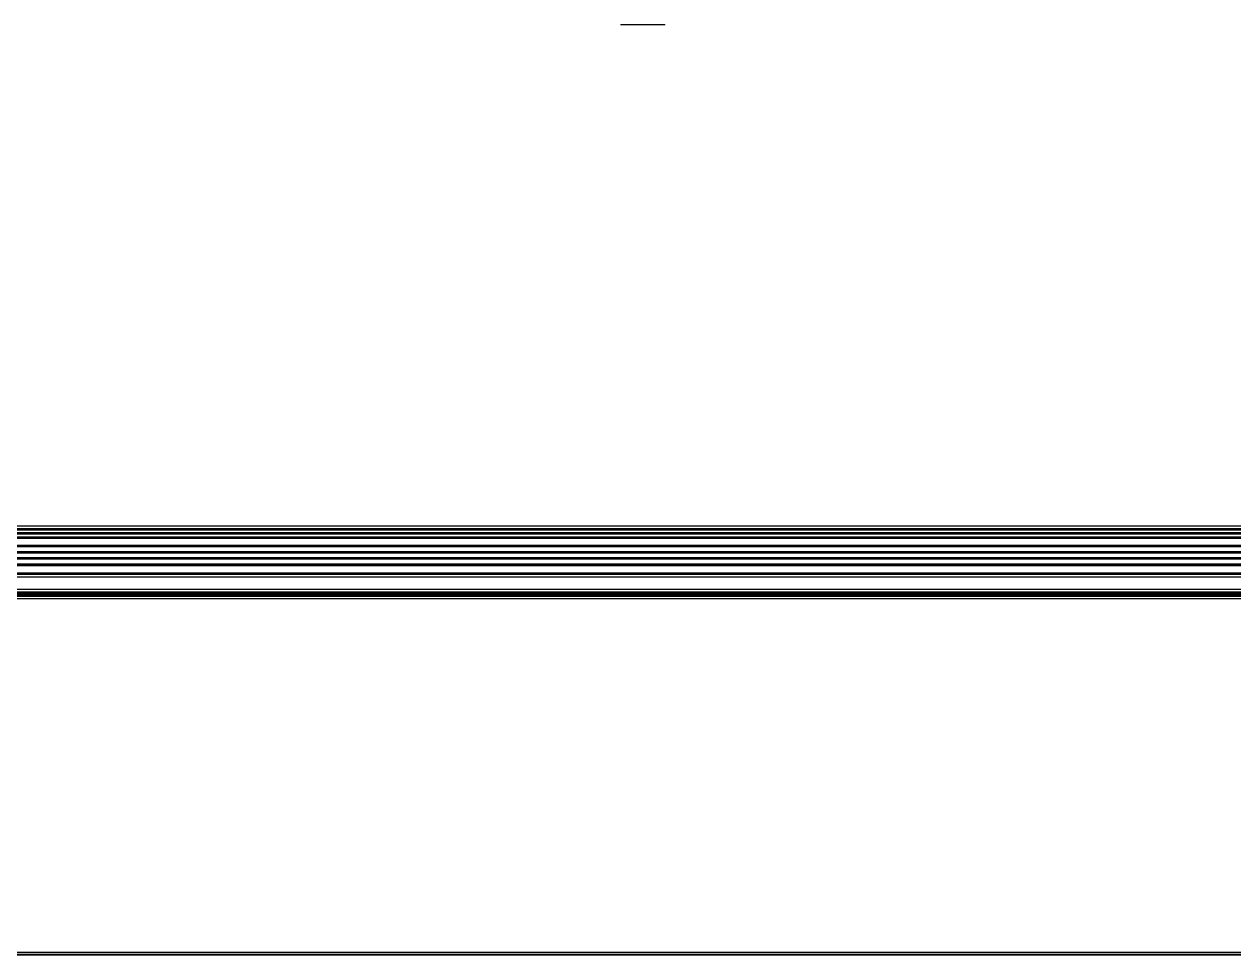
# Model space of a CAD drawing. Header units: inches. Extents: x -11 to 1110, y -7 to 455.
# Drawn here: x 347.7 to 484.4, y -0.1 to 105.2 of the extents above; entities that cross this region are included whole.
import ezdxf

# ---------------------------------------------------------------- set-up
doc = ezdxf.new("R2010")
doc.units = ezdxf.units.IN
for name, color, linetype in [('Board_outline', 216, 'Continuous'), ('Bottom Layer', 5, 'Continuous'), ('Top Layer', 1, 'Continuous'), ('Top Overlay', 2, 'Continuous')]:
    doc.layers.add(name, color=color, linetype=linetype)

msp = doc.modelspace()

# ---------------------------------------------------------------- linework, layer by layer
at = {"layer": 'Board_outline'}
msp.add_lwpolyline([(0, 0, 0.254, 0.254, 0), (704, 0, 0.254, 0.254, 0)], format="xyseb", dxfattribs=at)
at = {"layer": 'Bottom Layer'}
for p, q in [((570.15, 41.27), (182.38, 41.27)), ((182.35, 40.26), (570.36, 40.26)), ((600.63, 0.26), (0.26, 0.26))]:
    msp.add_line(p, q, dxfattribs=at)
msp.add_lwpolyline([(181.69, 40.77, 0.635, 0.635, 0), (570.36, 40.77, 0.635, 0.635, 0)], format="xyseb", dxfattribs=at)
at = {"layer": 'Top Layer'}
for p, q in [((681.67, 48.44), (180.39, 48.44)), ((181.92, 42.72), (670.47, 42.72)), ((616.1, 0.26), (0.26, 0.26))]:
    msp.add_line(p, q, dxfattribs=at)
for points in [[(180.39, 48.1, 0.305, 0.305, 0), (681.67, 48.1, 0.305, 0.305, 0)], [(180.74, 47.62, 0.305, 0.305, 0), (681.06, 47.62, 0.305, 0.305, 0)], [(190.59, 47.13, 0.305, 0.305, 0), (671.58, 47.13, 0.305, 0.305, 0)], [(190.2, 45.47, 0.305, 0.305, 0), (671.12, 45.47, 0.305, 0.305, 0)], [(193.7, 46.2, 0.305, 0.305, 0), (671.45, 46.2, 0.305, 0.305, 0)], [(183.79, 44.07, 0.305, 0.305, 0), (670.53, 44.07, 0.305, 0.305, 0)], [(193.7, 44.81, 0.305, 0.305, 0), (670.79, 44.81, 0.305, 0.305, 0)], [(181.58, 43.06, 0.305, 0.305, 0), (670.61, 43.06, 0.305, 0.305, 0)]]:
    msp.add_lwpolyline(points, format="xyseb", dxfattribs=at)
at = {"layer": 'Top Overlay'}
msp.add_lwpolyline([(415.08, 105.13, 0.127, 0.127, 0), (420.08, 105.13, 0.127, 0.127, 0)], format="xyseb", dxfattribs=at)
for points in [[(415.05, 105.13, 0.0635, 0.0635, 1), (415.11, 105.13, 0.0635, 0.0635, 1)], [(420.05, 105.13, 0.0635, 0.0635, 1), (420.11, 105.13, 0.0635, 0.0635, 1)]]:
    msp.add_lwpolyline(points, format="xyseb", close=True, dxfattribs=at)

doc.saveas('drawing.dxf')
